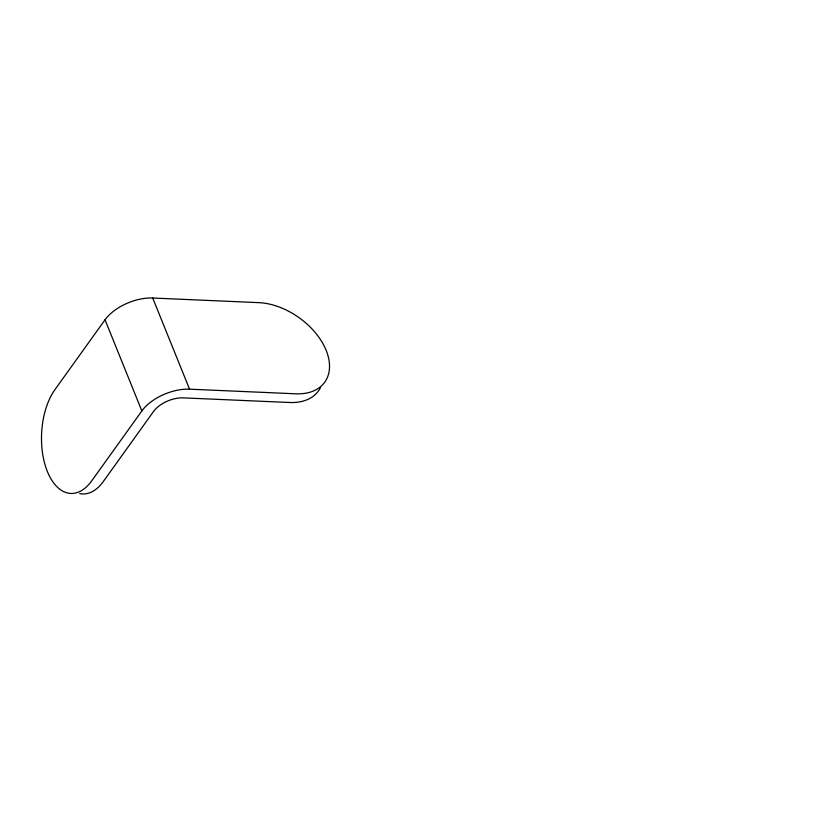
<?xml version="1.0" encoding="UTF-8"?>
<svg xmlns="http://www.w3.org/2000/svg" width="830" height="830" viewBox="0 0 830 830"><rect width="100%" height="100%" fill="white"/><g stroke="black" fill="none" stroke-linecap="round" stroke-linejoin="round"><path stroke-width="1.25" d="M105.026 319.789L54.936 389.644A58.287 31.789 -87.5 0 0 47.352 471.482A58.287 31.789 -87.5 0 0 91.767 480.788L141.857 410.943A37.153 19.962 -22 0 1 189.551 389.177L295.781 393.804A58.287 37.485 35.6 0 0 326.169 350.364A58.287 37.485 35.6 0 0 258.95 302.66L152.72 298.022A37.153 19.962 -22 0 0 105.026 319.789L141.857 410.943M152.72 298.022L189.551 389.177M320.536 387.486A58.287 37.485 35.6 0 1 289.546 402.498L183.316 397.871A23.167 12.45 -22 0 0 153.571 411.441L103.48 481.307A58.287 31.789 -87.5 0 1 79.701 493.601"/></g></svg>
